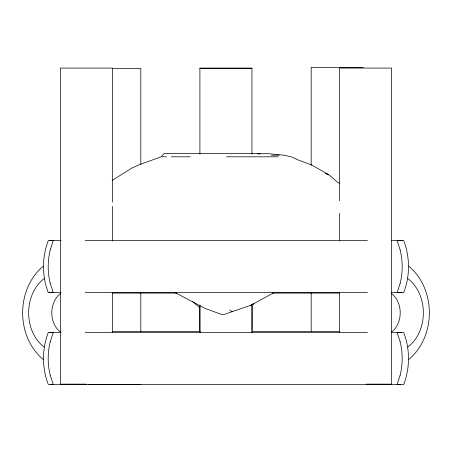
<?xml version="1.0" encoding="UTF-8"?>
<svg xmlns="http://www.w3.org/2000/svg" width="452" height="452" viewBox="0 0 452 452"><rect width="100%" height="100%" fill="white"/><g stroke="black" fill="none" stroke-linecap="round" stroke-linejoin="round"><path stroke-width="0.68" d="M252.103 330.35L252.126 304.631M50.245 249.849L53.274 240.611L49.291 240.605M50.245 341.723L53.274 332.486L49.906 332.486M400.133 283.421L397.105 292.659L401.466 292.659M400.133 375.301L397.105 384.539L400.732 384.533M43.076 266.341C15.837 289.252 15.837 336.429 43.076 359.34M408.924 359.34C436.163 336.429 436.163 289.252 408.924 266.341M112.316 180.371L131.735 168.11L138.956 164.884L161.036 156.81L164.121 153.584L260.668 153.584M274.477 292.365L250.894 305.275L223.876 314.524L221.717 314.524L205.31 308.501L174.675 292.365M257.499 153.917L267.194 153.584L283.681 155.2L291.218 156.81L298.376 160.042L311.49 164.884L328.525 174.562L325.542 173.557M363.238 67.371L311.191 67.371L311.191 165.438M199.897 68.337L251.945 68.337M112.441 68.557L140.804 68.557L140.804 164.511M271.375 155.2L279.319 155.2M162.144 156.81L166.551 156.81M171.325 156.81L190.173 156.81M226.565 156.81L278.183 156.81M61.099 240.611L48.274 240.605C41.94 257.199 41.872 276.087 48.319 292.659L61.099 292.659M85.219 240.611L367.425 240.611M391.234 240.611L403.726 240.605C410.054 257.199 410.128 276.087 403.681 292.659L391.234 292.659M402.353 240.605L397.105 240.611L400.133 249.849M85.219 292.659L367.425 292.659M49.68 292.659L53.274 292.659L50.245 283.421M112.124 293.099L176.8 293.099M272.629 293.099L339.379 293.099M112.124 331.389L200.242 331.389M251.939 331.389L339.379 331.389M61.099 332.486L48.274 332.486C41.94 349.08 41.872 367.968 48.319 384.533L403.726 384.533C410.054 367.939 410.128 349.057 403.681 332.486L391.234 332.486M85.219 332.486L367.425 332.486M401.466 332.486L397.105 332.486L400.133 341.723M86.417 384.143L60.393 384.143L60.393 68.071L112.441 68.071L112.441 202.117M366.165 384.143L391.607 384.143L391.607 68.071L339.559 68.071L339.559 200.711M50.409 384.533L53.274 384.539L50.245 375.301M88.756 384.629L140.804 384.629M325.593 173.557C331.372 175.048 334.548 180.936 339.78 183.602M229.808 310.117L232.192 311.733M199.677 307.727L192.654 301.546M339.559 213.406L339.559 240.922M339.559 292.427L339.559 332.638M311.191 292.433L311.191 331.231M251.95 154.143L251.95 68.071L199.903 68.071L199.903 154.143M251.95 304.416L251.95 332.638M199.903 305.123L199.903 332.638M140.804 292.913L140.804 331.717M112.441 206.349L112.441 240.922M112.441 292.427L112.441 332.638M199.88 332.175A39.663 0.316 -90 0 1 199.852 305.541M50.257 283.421A69.099 68.608 90 0 1 50.257 249.849M400.122 249.849A69.325 69.015 -90 0 1 400.122 283.421M50.257 375.296A69.099 68.608 90 0 1 50.257 341.729M400.122 341.729A69.325 69.015 -90 0 1 400.122 375.296M407.828 278.624A39.663 31.431 90 0 1 407.828 347.057M391.178 293.331A22.312 17.583 90 0 1 400.218 312.841A22.312 17.583 90 0 1 391.172 332.344M44.172 347.057A39.663 31.431 -90 0 1 44.172 278.624M60.828 332.344A22.312 17.583 -90 0 1 51.782 312.841A22.312 17.583 -90 0 1 60.822 293.331M253.815 303.665L250.781 305.275L253.843 303.665"/></g></svg>
